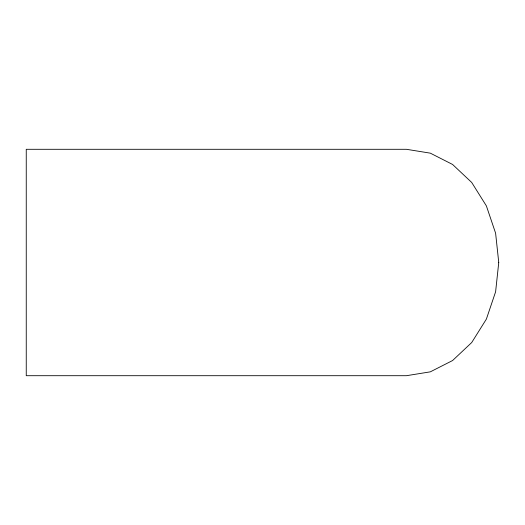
<?xml version="1.0" encoding="UTF-8"?>
<svg xmlns="http://www.w3.org/2000/svg" width="525" height="525" viewBox="0 0 525 525"><rect width="100%" height="100%" fill="white"/><g stroke="black" fill="none" stroke-linecap="round" stroke-linejoin="round"><path stroke-width="0.79" d="M498.75 262.5L495.607 291.802L486.38 319.102L471.706 342.543L452.583 360.537L430.316 371.844L406.416 375.703L26.25 375.703L26.25 149.297L406.416 149.297L430.316 153.156L452.583 164.463L471.706 182.457L486.38 205.898L495.607 233.198L498.75 262.5"/></g></svg>
